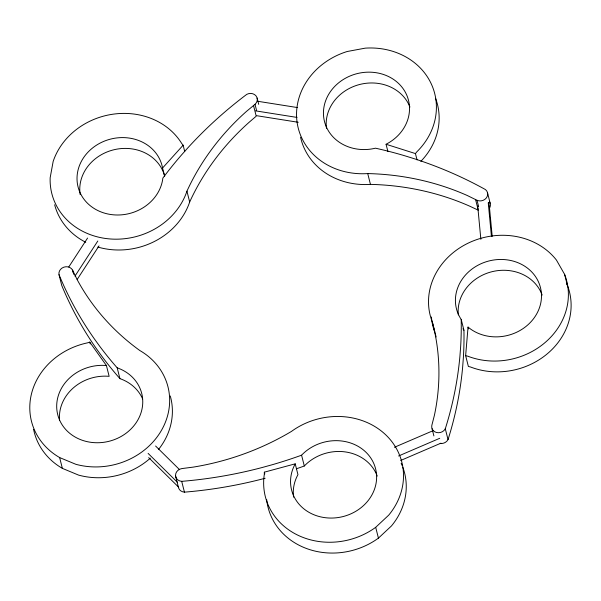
<?xml version="1.0" encoding="UTF-8"?>
<svg xmlns="http://www.w3.org/2000/svg" width="601" height="601" viewBox="0 0 601 601"><rect width="100%" height="100%" fill="white"/><g stroke="black" fill="none" stroke-linecap="round" stroke-linejoin="round"><path stroke-width="0.9" d="M181.705 481.348A411.339 364.529 -14.2 0 0 262.419 467.443L272.313 464.708A411.339 364.529 -14.2 0 0 301.574 455.19A43.317 38.389 -14.2 0 1 373.183 462.184A43.317 38.389 -14.2 0 1 332.128 518.054A43.317 38.389 -14.2 0 1 295.219 463.837L264.342 472.168L264.32 474.227A70.392 62.384 -14.2 0 0 298.104 535.311A70.392 62.384 -14.2 0 0 375.693 527.325L388.704 515.155A70.392 62.384 -14.2 0 0 383.453 432.765A70.392 62.384 -14.2 0 0 291.477 431.405A249.61 221.206 -14.2 0 1 193.199 467.12L181.848 468.577A7.22 6.393 -14.2 0 0 175.545 475.226A7.22 6.393 -14.2 0 0 181.705 481.348L184.439 492.151A411.339 364.529 -14.2 0 0 265.154 478.253M445.296 428.783A7.22 6.393 -14.2 0 1 436.566 432.51A7.22 6.393 -14.2 0 1 431.818 425.418L434.403 415.321A249.61 221.206 -14.2 0 0 432.329 322.046A70.392 62.384 -14.2 0 1 467.225 243.6A70.392 62.384 -14.2 0 1 556.421 260.045L564.572 274.289L567.306 285.092A70.392 62.384 -14.2 0 1 547.541 353.591A70.392 62.384 -14.2 0 1 470.545 367.001L468.374 366.46L465.64 355.657L468.044 327.087A43.317 38.389 -14.2 0 0 538.909 309.252A43.317 38.389 -14.2 0 0 494.653 259.872A43.317 38.389 -14.2 0 0 461.2 319.447A411.339 364.529 -14.2 0 1 460.629 346.927L459.93 356.1A411.339 364.529 -14.2 0 1 445.296 428.783L448.03 439.594A7.22 6.393 -14.2 0 1 440.21 443.485M68.784 266.942L87.581 238.056M74.945 276.152L97.805 241.016M77.191 279.45L99.037 245.884M417.041 159.889L415.441 153.586L416.801 151.865A70.392 62.384 -14.2 0 0 430.609 82.495A70.392 62.384 -14.2 0 0 365.243 48.148L347.183 51.506A70.392 62.384 -14.2 0 0 297.315 123.738A70.392 62.384 -14.2 0 0 367.722 173.576A249.61 221.206 -14.2 0 1 467.293 195.513L477.036 200.298L478.636 206.601M162.555 168.017L183.125 145.217L181.795 143.609A70.392 62.384 -14.2 0 0 113.334 114.145A70.392 62.384 -14.2 0 0 53.166 161.414L50.161 177.738A70.392 62.384 -14.2 0 0 108.533 238.822A70.392 62.384 -14.2 0 0 186.941 191.178A249.61 221.206 -14.2 0 1 246.402 111.455L255.012 104.319A7.22 6.393 -14.2 0 0 255.973 95.829A7.22 6.393 -14.2 0 0 246.778 94.349A411.339 364.529 -14.2 0 0 187.843 147.861L181.299 155.223A411.339 364.529 -14.2 0 0 162.863 178.084A43.317 38.389 -14.2 0 1 97.925 210.583A43.317 38.389 -14.2 0 1 95.95 145.532A43.317 38.389 -14.2 0 1 162.555 168.017L164.606 176.123M266.686 499.641A70.392 62.384 -14.2 0 0 308.08 549.074A70.392 62.384 -14.2 0 0 378.427 538.128L391.439 525.965A70.392 62.384 -14.2 0 0 402.888 467.465M394.406 447.294L432.99 430.714M398.583 455.979L439.737 438.294M400.672 460.479L440.969 443.155M59.567 420.234A43.317 38.389 -14.2 0 1 109.149 376.331L106.415 365.528L89.744 342.112L87.558 342.84A70.392 62.384 -14.2 0 0 31.44 394.001A70.392 62.384 -14.2 0 0 59.627 457.564L62.361 468.367L78.558 475.098A70.392 62.384 -14.2 0 0 150.295 458.18M257.979 101.321L297.623 107.594M255.523 110.854L297.022 117.42M256.755 115.715L298.246 122.281M465.64 355.657L467.811 356.198A70.392 62.384 -14.2 0 0 544.807 342.788A70.392 62.384 -14.2 0 0 564.572 274.289M477.036 200.298A7.22 6.393 -14.2 0 0 486.277 198.03A7.22 6.393 -14.2 0 0 485.51 189.608A411.339 364.529 -14.2 0 0 413.841 158.589L404.383 155.659A411.339 364.529 -14.2 0 0 375.475 148.184A43.317 38.389 -14.2 0 1 324.532 104.379A43.317 38.389 -14.2 0 1 392.949 79.024A43.317 38.389 -14.2 0 1 386.06 144.263L415.441 153.586M59.627 457.564L75.824 464.288A70.392 62.384 -14.2 0 0 161.767 429.813A70.392 62.384 -14.2 0 0 139.823 350.526A249.61 221.206 -14.2 0 1 77.003 279.322L72.578 270.127A7.22 6.393 -14.2 0 0 63.931 267.144A7.22 6.393 -14.2 0 0 59.011 274.649L61.745 285.452A411.339 364.529 -14.2 0 0 96.994 349.549L102.41 357.024A411.339 364.529 -14.2 0 0 119.922 378.63A43.317 38.389 -14.2 0 1 142.625 398.891M478.268 210.177L470.027 206.316A249.61 221.206 -14.2 0 0 370.456 184.387A70.392 62.384 -14.2 0 1 300.568 137.231M155.591 446.01L179.601 469.704M148.116 453.402L177.46 482.363M148.68 457.609L178.692 487.231M566.405 283.522L567.306 285.092M487.419 192.365L490.153 203.176M488.605 202.447L489.011 204.07M475.534 199.374L478.043 209.276M468.044 327.087L468.502 328.89M461.2 319.447L463.934 330.257A411.339 364.529 -14.2 0 1 463.363 357.738L462.665 366.903A411.339 364.529 -14.2 0 1 448.03 439.594M432.329 322.046L434.831 331.955M386.06 144.263L387.885 151.467M367.722 173.576L370.456 184.387M432.074 428.731L433.892 435.928M375.693 527.325L378.427 538.128M257.123 98.061L258.715 104.364M255.012 104.319L256.612 110.629M253.487 105.378L256.221 116.181L249.137 122.266A249.61 221.206 -14.2 0 0 189.676 201.989A70.392 62.384 -14.2 0 1 97.82 247.049M301.574 455.19L304.309 466A43.317 38.389 -14.2 0 1 377.24 476.075M295.219 463.837L297.953 474.647A43.317 38.389 -14.2 0 0 293.611 497.177M183.125 145.217L184.725 151.52M264.342 472.168L264.801 473.971M186.941 191.178L189.676 201.989M175.59 476.067L178.324 486.87A7.22 6.393 -14.2 0 0 184.439 492.151M59.011 274.649A411.339 364.529 -14.2 0 0 94.259 338.746L99.676 346.221A411.339 364.529 -14.2 0 0 117.187 367.827L119.922 378.63M73.134 271.705L73.818 274.402M72.578 270.127L73.262 272.831M89.744 342.112L90.195 343.907M489.222 204.881L492.204 236.351M488.252 202.792L491.408 236.118M477.705 206.015L480.86 239.341M304.309 466A411.339 364.529 -14.2 0 1 296.391 468.788M401.16 463.281A70.392 62.384 -14.2 0 1 402.234 465.767M85.748 242.278A70.392 62.384 -14.2 0 1 54.646 204.768M80.143 194.491A43.317 38.389 -14.2 0 1 115.009 149.506A43.317 38.389 -14.2 0 1 164.704 176.161M117.187 367.827A43.317 38.389 -14.2 0 1 127.99 431.721A43.317 38.389 -14.2 0 1 58.365 416.869A43.317 38.389 -14.2 0 1 106.415 365.528M170.271 395.976A70.392 62.384 -14.2 0 1 158.641 449.338M62.361 468.367A70.392 62.384 -14.2 0 1 33.588 429.332M435.537 98.316A70.392 62.384 -14.2 0 1 420.85 161.353M326.463 128.329A43.317 38.389 -14.2 0 1 359.721 84.471A43.317 38.389 -14.2 0 1 409.942 107.061M489.409 201.673A7.22 6.393 -14.2 0 1 489.522 208.104M463.934 330.257A43.317 38.389 -14.2 0 1 462.958 328.702M458.345 314.894A43.317 38.389 -14.2 0 1 492.504 271.577A43.317 38.389 -14.2 0 1 542.17 295.061M435.064 332.849A249.61 221.206 -14.2 0 1 436.108 336.973M434.741 332.015A70.392 62.384 -14.2 0 1 431.42 316.982"/></g></svg>
